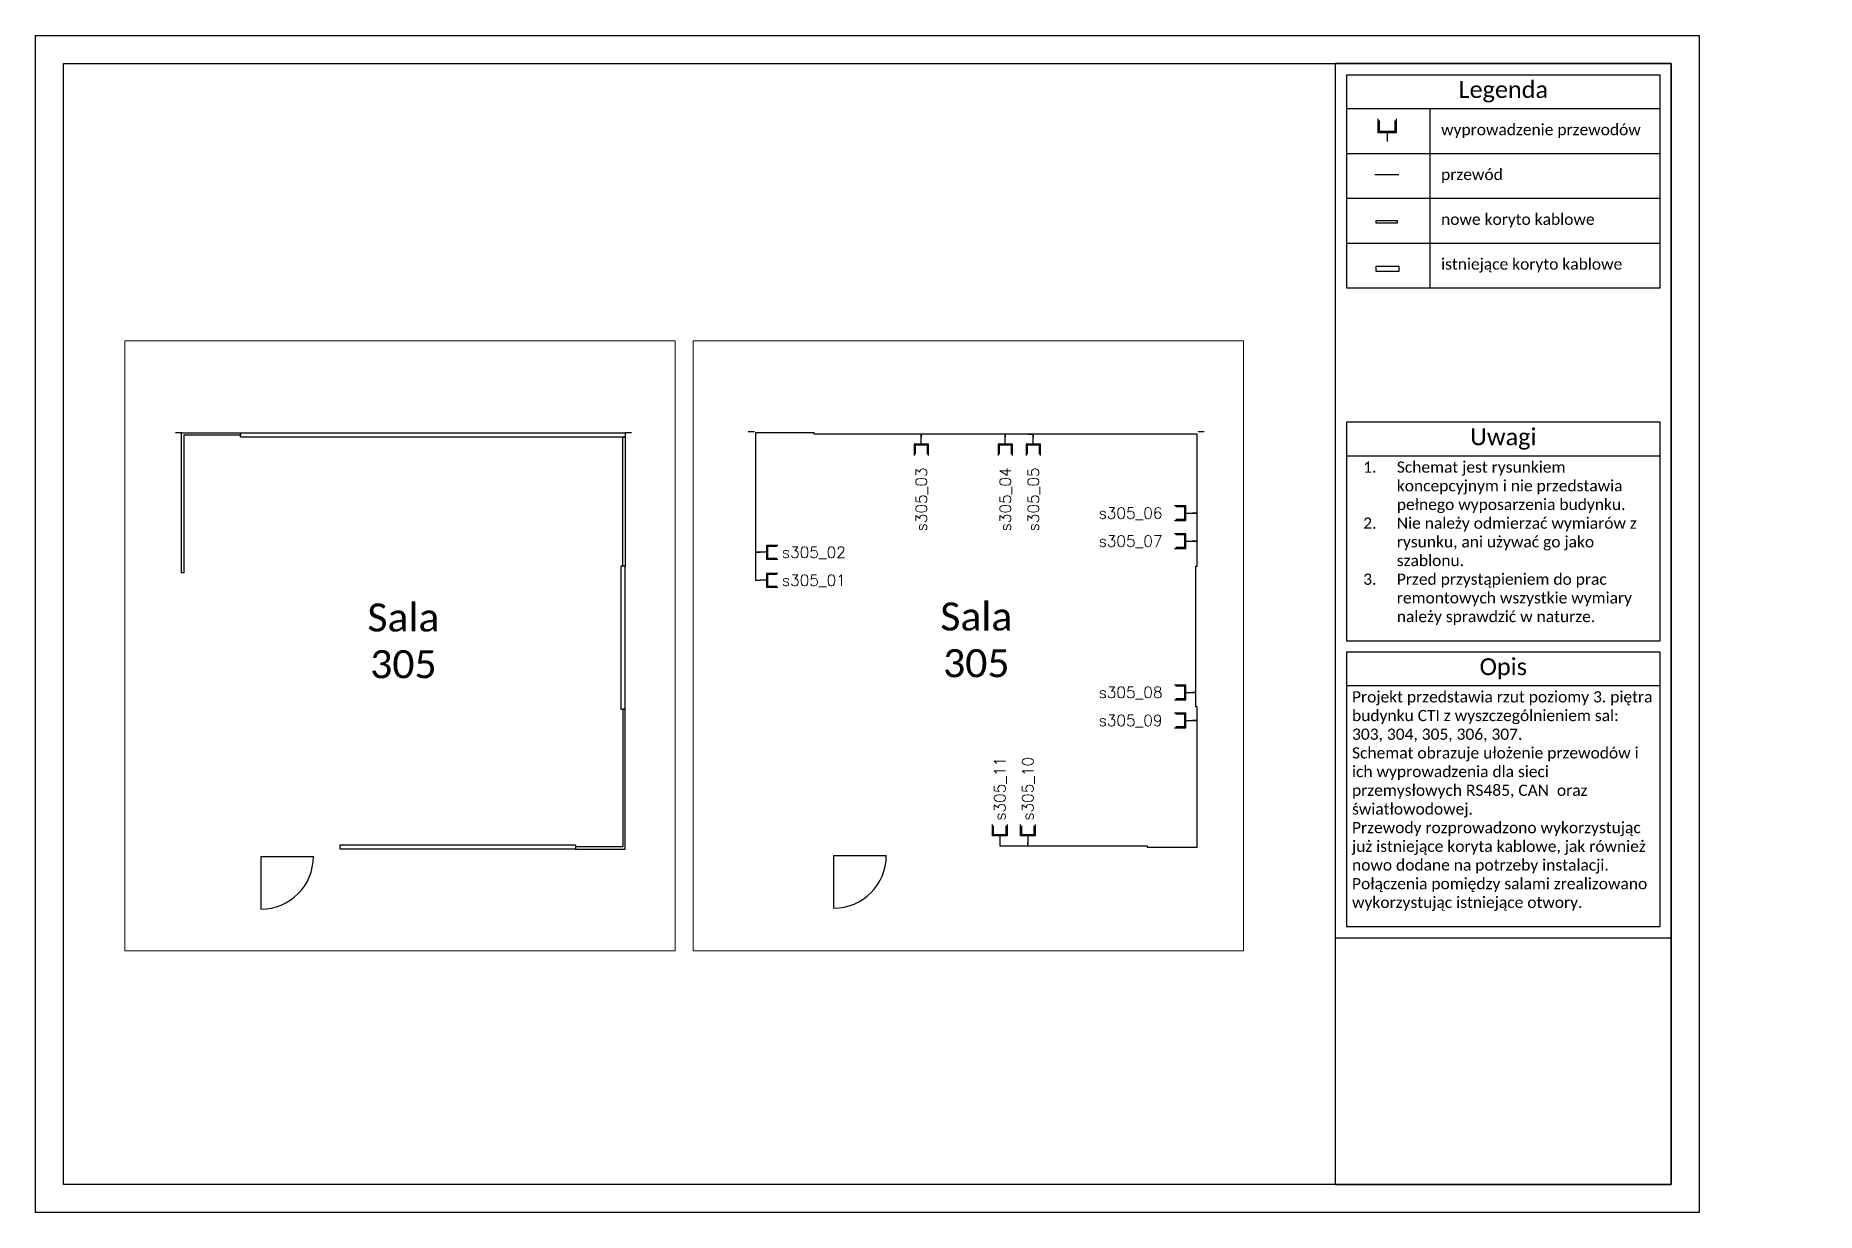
# Paper-space layout 'Układ1' of a CAD drawing. Header units: centimetres. Extents: x -333 to -15, y -11 to 199.
# The model-space entities are those that its viewports show. They can reach past a viewport. Long polylines and large blocks are cut down to what shows.
import ezdxf
from ezdxf.enums import TextEntityAlignment as Align

# ---------------------------------------------------------------- set-up
doc = ezdxf.new("R2010")
doc.units = ezdxf.units.CM
for name, color, linetype in [('dzwi - promień otwarcia', 1, 'Continuous'), ('korytka - istniejące', 200, 'Continuous'), ('korytka - nowe', 220, 'Continuous'), ('przyłącza', 80, 'Continuous'), ('przyłącza - opis', 80, 'Continuous'), ('przyłącza - przewód', 80, 'Continuous'), ('RAMKA_A4', 7, 'Continuous'), ('TABELKA', 7, 'Continuous'), ('TEKST', 7, 'Continuous'), ('ściana', 5, 'Continuous')]:
    doc.layers.add(name, color=color, linetype=linetype)
doc.styles.add('Tabela', font='calibril.ttf')
doc.styles.add('tekst', font='romans.shx')

# ---------------------------------------------------------------- blocks, each defined once
blk = doc.blocks.new('Przyłącze')
at = {"layer": 'przyłącza'}
blk.add_line((0, 12), (0, 0), dxfattribs=at)
for points in [[(13, 32), (13, 12), (-13, 12), (-13, 32)], [(11, 30), (11, 14), (-11, 14), (-11, 30)]]:
    blk.add_lwpolyline(points, dxfattribs=at)
at = {"layer": 'przyłącza - opis', "style": 'tekst'}
blk.add_attdef('OZNACZENIE_PRZYŁĄCZA', text='', height=20, rotation=90, dxfattribs=at).set_placement((0, 39), align=Align.MIDDLE_LEFT)
blk = doc.blocks.new('Dzwi_1_szkic')
at = {"layer": 'dzwi - promień otwarcia'}
for q in [(72, -76.5), (166, 17.5)]:
    blk.add_line((72, 17.5), q, dxfattribs=at)
blk.add_arc((72, 17.5), 94, 270, 0, dxfattribs=at)

msp = doc.modelspace()

# ---------------------------------------------------------------- linework, layer by layer
at = {"layer": 'korytka - istniejące'}
for points in [[(2588.5, 3899.6), (2556.4, 3899.6), (2556.4, 3907.6), (2588.5, 3907.6)], [(2618.5, 1518.7), (3305.5, 1518.7), (3305.5, 1510.7), (2618.5, 1510.7)], [(3305.5, 1025.7), (3305.5, 1280.7), (3297.5, 1280.7), (3297.5, 1025.7)], [(3216.5, 775.7), (2796.6, 775.7), (2796.6, 783.7), (3216.5, 783.7)]]:
    msp.add_lwpolyline(points, close=True, dxfattribs=at)
at = {"layer": 'korytka - nowe'}
for points in [[(2589, 4010.2), (2559, 4010.2), (2559, 4014.2), (2589, 4014.2)], [(3305.5, 1510.7), (3305.5, 1280.7), (3301.5, 1280.7), (3301.5, 1510.7)], [(3301.5, 1025.7), (3301.5, 779.7), (3216.5, 779.7), (3216.5, 775.7), (3305.5, 775.7), (3305.5, 1025.7)]]:
    msp.add_lwpolyline(points, close=True, dxfattribs=at)
msp.add_lwpolyline([(2517.5, 1268.7), (2513.6, 1268.7), (2513.6, 1518.7), (2618.5, 1518.7), (2618.5, 1514.7), (2517.5, 1514.7), (2517.5, 1268.7)], dxfattribs=at)
at = {"layer": 'przyłącza - przewód'}
msp.add_line((2556.5, 3820.6), (2590.8, 3820.6), dxfattribs=at)
msp.add_lwpolyline([(4792.5, 766.9), (4792.5, 760.9), (4842.5, 760.9), (4842.5, 766.9), (4842.5, 760.9), (5055.5, 760.9), (5055.5, 758.9), (5144.5, 758.9), (5144.5, 984.9), (5136.5, 984.9), (5144.5, 984.9), (5144.5, 1008.9), (5142.5, 1008.9), (5142.5, 1034.9), (5136.5, 1034.9), (5142.5, 1034.9), (5142.5, 1259.9), (5144.5, 1259.9), (5144.5, 1304.9), (5136.5, 1304.9), (5144.5, 1304.9), (5144.5, 1354.9), (5136.5, 1354.9), (5144.5, 1354.9), (5144.5, 1495.9), (4842.5, 1495.9), (4842.4, 1495.9), (4852.3, 1495.9), (4852.3, 1489.9), (4852.3, 1495.9), (4802.3, 1495.9), (4802.3, 1489.9), (4802.3, 1495.9), (4652.4, 1495.9), (4652.3, 1489.9), (4652.3, 1495.9), (4461.3, 1495.9), (4461.3, 1497.9), (4356.5, 1497.9), (4356.5, 1284.9), (4364.5, 1284.9), (4356.5, 1284.9), (4356.5, 1235), (4364.5, 1234.9)], dxfattribs=at)
at = {"layer": 'ściana'}
for p, q in [((2513.5, 1518.7), (2502.5, 1518.7)), ((3316.5, 1518.7), (3305.5, 1518.7)), ((4354.5, 1499.9), (4343.5, 1499.9)), ((5157.5, 1499.9), (5146.5, 1499.9))]:
    msp.add_line(p, q, dxfattribs=at)

# ---------------------------------------------------------------- block references
at = {"layer": 'dzwi - promień otwarcia'}
for p in [(2582.8, 745), (4423.8, 726.2)]:
    msp.add_blockref('Dzwi_1_szkic', p, dxfattribs=at)
at = {"layer": 'przyłącza'}
ref = msp.add_blockref('Przyłącze', (4652.3, 1489.9), dxfattribs=dict(at, xscale=-1, rotation=180))
ref.add_attrib('OZNACZENIE_PRZYŁĄCZA', 's305_03', dxfattribs={"layer": 'przyłącza - opis', "height": 20, "rotation": 90, "style": 'tekst'}).set_placement((4652.3, 1322.3), align=Align.MIDDLE_LEFT)
ref = msp.add_blockref('Przyłącze', (4802.3, 1489.9), dxfattribs=dict(at, xscale=-1, rotation=180))
ref.add_attrib('OZNACZENIE_PRZYŁĄCZA', 's305_04', dxfattribs={"layer": 'przyłącza - opis', "height": 20, "rotation": 90, "style": 'tekst'}).set_placement((4802.3, 1322.3), align=Align.MIDDLE_LEFT)
ref = msp.add_blockref('Przyłącze', (4852.3, 1489.9), dxfattribs=dict(at, xscale=-1, rotation=180))
ref.add_attrib('OZNACZENIE_PRZYŁĄCZA', 's305_05', dxfattribs={"layer": 'przyłącza - opis', "height": 20, "rotation": 90, "style": 'tekst'}).set_placement((4852.3, 1322.3), align=Align.MIDDLE_LEFT)
ref = msp.add_blockref('Przyłącze', (5136.5, 1354.9), dxfattribs=dict(at, xscale=-1, rotation=90))
ref.add_attrib('OZNACZENIE_PRZYŁĄCZA', 's305_06', dxfattribs={"layer": 'przyłącza - opis', "height": 20, "style": 'tekst'}).set_placement((4968.9, 1354.9), align=Align.MIDDLE_LEFT)
at = {"layer": 'przyłącza', "rotation": 270}
for p, values in [((4364.5, 1284.9), {'OZNACZENIE_PRZYŁĄCZA': 's305_02'}), ((4364.5, 1234.9), {'OZNACZENIE_PRZYŁĄCZA': 's305_01'})]:
    msp.add_blockref('Przyłącze', p, dxfattribs=at).add_auto_attribs(values)
at = {"layer": 'przyłącza'}
ref = msp.add_blockref('Przyłącze', (5136.5, 1304.9), dxfattribs=dict(at, xscale=-1, rotation=90))
ref.add_attrib('OZNACZENIE_PRZYŁĄCZA', 's305_07', dxfattribs={"layer": 'przyłącza - opis', "height": 20, "style": 'tekst'}).set_placement((4968.9, 1304.9), align=Align.MIDDLE_LEFT)
ref = msp.add_blockref('Przyłącze', (5136.5, 1034.9), dxfattribs=dict(at, xscale=-1, rotation=90))
ref.add_attrib('OZNACZENIE_PRZYŁĄCZA', 's305_08', dxfattribs={"layer": 'przyłącza - opis', "height": 20, "style": 'tekst'}).set_placement((4968.9, 1034.9), align=Align.MIDDLE_LEFT)
ref = msp.add_blockref('Przyłącze', (5136.5, 984.9), dxfattribs=dict(at, xscale=-1, rotation=90))
ref.add_attrib('OZNACZENIE_PRZYŁĄCZA', 's305_09', dxfattribs={"layer": 'przyłącza - opis', "height": 20, "style": 'tekst'}).set_placement((4968.9, 984.9), align=Align.MIDDLE_LEFT)
for p, values in [((4842.5, 766.9), {'OZNACZENIE_PRZYŁĄCZA': 's305_10'}), ((4792.5, 766.9), {'OZNACZENIE_PRZYŁĄCZA': 's305_11'})]:
    msp.add_blockref('Przyłącze', p, dxfattribs=at).add_auto_attribs(values)
at = {"layer": 'TABELKA'}
msp.add_blockref('Przyłącze', (2572.9, 4066.9), dxfattribs=at)

# ---------------------------------------------------------------- texts
at = {"layer": 'TABELKA', "char_height": 50, "attachment_point": 5, "style": 'Tabela'}
for insert in [(2909.5, 1147.2), (4750.5, 1128.4)]:
    msp.add_mtext_dynamic_manual_height_columns('Sala\\P305', width=792, gutter_width=10, heights=[0], dxfattribs=dict(at, insert=insert))

psp = doc.layouts.new('Układ1')

# ---------------------------------------------------------------- linework, layer by layer
at = {"layer": 'RAMKA_A4'}
for points in [[(-332.91, 199.08), (-35.91, 199.08), (-35.91, -10.92), (-332.91, -10.92)], [(-327.91, 194.08), (-40.91, 194.08), (-40.91, -5.92), (-327.91, -5.92)], [(-40.91, 194.08), (-100.91, 194.08), (-100.91, -5.92), (-40.91, -5.92)]]:
    psp.add_lwpolyline(points, close=True, dxfattribs=at)
at = {"layer": 'TABELKA'}
for p, q in [((-84.01, 186.05), (-84.01, 154.05)), ((-98.91, 178.05), (-42.91, 178.05)), ((-98.91, 170.05), (-42.91, 170.05)), ((-98.91, 162.05), (-42.91, 162.05))]:
    psp.add_line(p, q, dxfattribs=at)
at = {"layer": 'TEKST'}
for p, q in [((-98.91, 186.05), (-42.91, 186.05)), ((-98.91, 124.08), (-42.91, 124.08)), ((-98.91, 83.08), (-42.91, 83.08))]:
    psp.add_line(p, q, dxfattribs=at)
for points in [[(-100.91, 38.08), (-40.91, 38.08), (-40.91, 194.08), (-100.91, 194.08)], [(-98.91, 154.05), (-42.91, 154.05), (-42.91, 192.05), (-98.91, 192.05)], [(-98.91, 91.08), (-42.91, 91.08), (-42.91, 130.08), (-98.91, 130.08)], [(-98.91, 40.08), (-42.91, 40.08), (-42.91, 89.08), (-98.91, 89.08)]]:
    psp.add_lwpolyline(points, close=True, dxfattribs=at)

# ---------------------------------------------------------------- texts
at = {"layer": 'TABELKA', "char_height": 2, "attachment_point": 4, "style": 'Tabela'}
for s, insert in [('wyprowadzenie przewodów', (-82.01, 182.05)), ('przewód', (-82.01, 174.05)), ('nowe koryto kablowe', (-82.01, 166.05)), ('istniejące koryto kablowe', (-82.01, 158.05))]:
    psp.add_mtext_dynamic_manual_height_columns(s, width=41.104, gutter_width=10, heights=[0], dxfattribs=dict(at, insert=insert))
at = {"layer": 'TEKST', "style": 'Tabela'}
for s, width, gutter_width, insert, char_height, attachment_point in [('Legenda', 56, 15, (-70.91, 189.05), 3, 5), ('Uwagi', 56, 15, (-70.91, 127.08), 3, 5), ('\\pxi-3,l4,ql,t4;1.^ISchemat jest rysunkiem koncepcyjnym i nie przedstawia pełnego wyposarzenia budynku.\\P2.^INie należy odmierzać wymiarów z rysunku, ani używać go jako szablonu.\\P3.^IPrzed przystąpieniem do prac remontowych wszystkie wymiary należy sprawdzić w naturze.', 54.0007, 10, (-97.91, 123.08), 2, 1), ('Opis', 56, 15, (-70.91, 86.08), 3, 5), ('\\pxql;Projekt przedstawia rzut poziomy 3. piętra budynku CTI z wyszczególnieniem sal: ^J303, 304, 305, 306, 307.\\PSchemat obrazuje ułożenie przewodów i ich wyprowadzenia dla sieci przemysłowych RS485, CAN  oraz światłowodowej. \\PPrzewody rozprowadzono wykorzystując już istniejące koryta kablowe, jak również nowo dodane na potrzeby instalacji. Połączenia pomiędzy salami zrealizowano wykorzystując istniejące otwory.', 54.0007, 10, (-97.91, 82.08), 2, 1)]:
    psp.add_mtext_dynamic_manual_height_columns(s, width=width, gutter_width=gutter_width, heights=[0], dxfattribs=dict(at, insert=insert, char_height=char_height, attachment_point=attachment_point))

# ---------------------------------------------------------------- viewports
at = {"layer": 'TABELKA', "view_target_point": (2901.87, 2840.69)}
psp.add_viewport(center=(-91.46, 182.05), size=(14.9, 8), view_center_point=(-327.64, 1240.98), view_height=64, dxfattribs=at)
for center, size, view_center_point, view_height, status in [((-91.46, 174.05), (14.9, 8), (-326.34, 977.89), 64, 7), ((-91.46, 166.05), (14.9, 8), (-325.56, 1173.04), 64, 5), ((-91.46, 158.05), (14.9, 8), (-328.45, 1067.61), 64, 6), ((-267.86, 90.16), (98.23, 108.86), (1.55, -1702.34), 1088.6, 3), ((-166.42, 90.16), (98.23, 108.86), (1834.25, -1722.91), 1088.6, 4)]:
    psp.add_viewport(center=center, size=size, view_center_point=view_center_point, view_height=view_height, status=status, dxfattribs=at)

doc.saveas('drawing.dxf')
